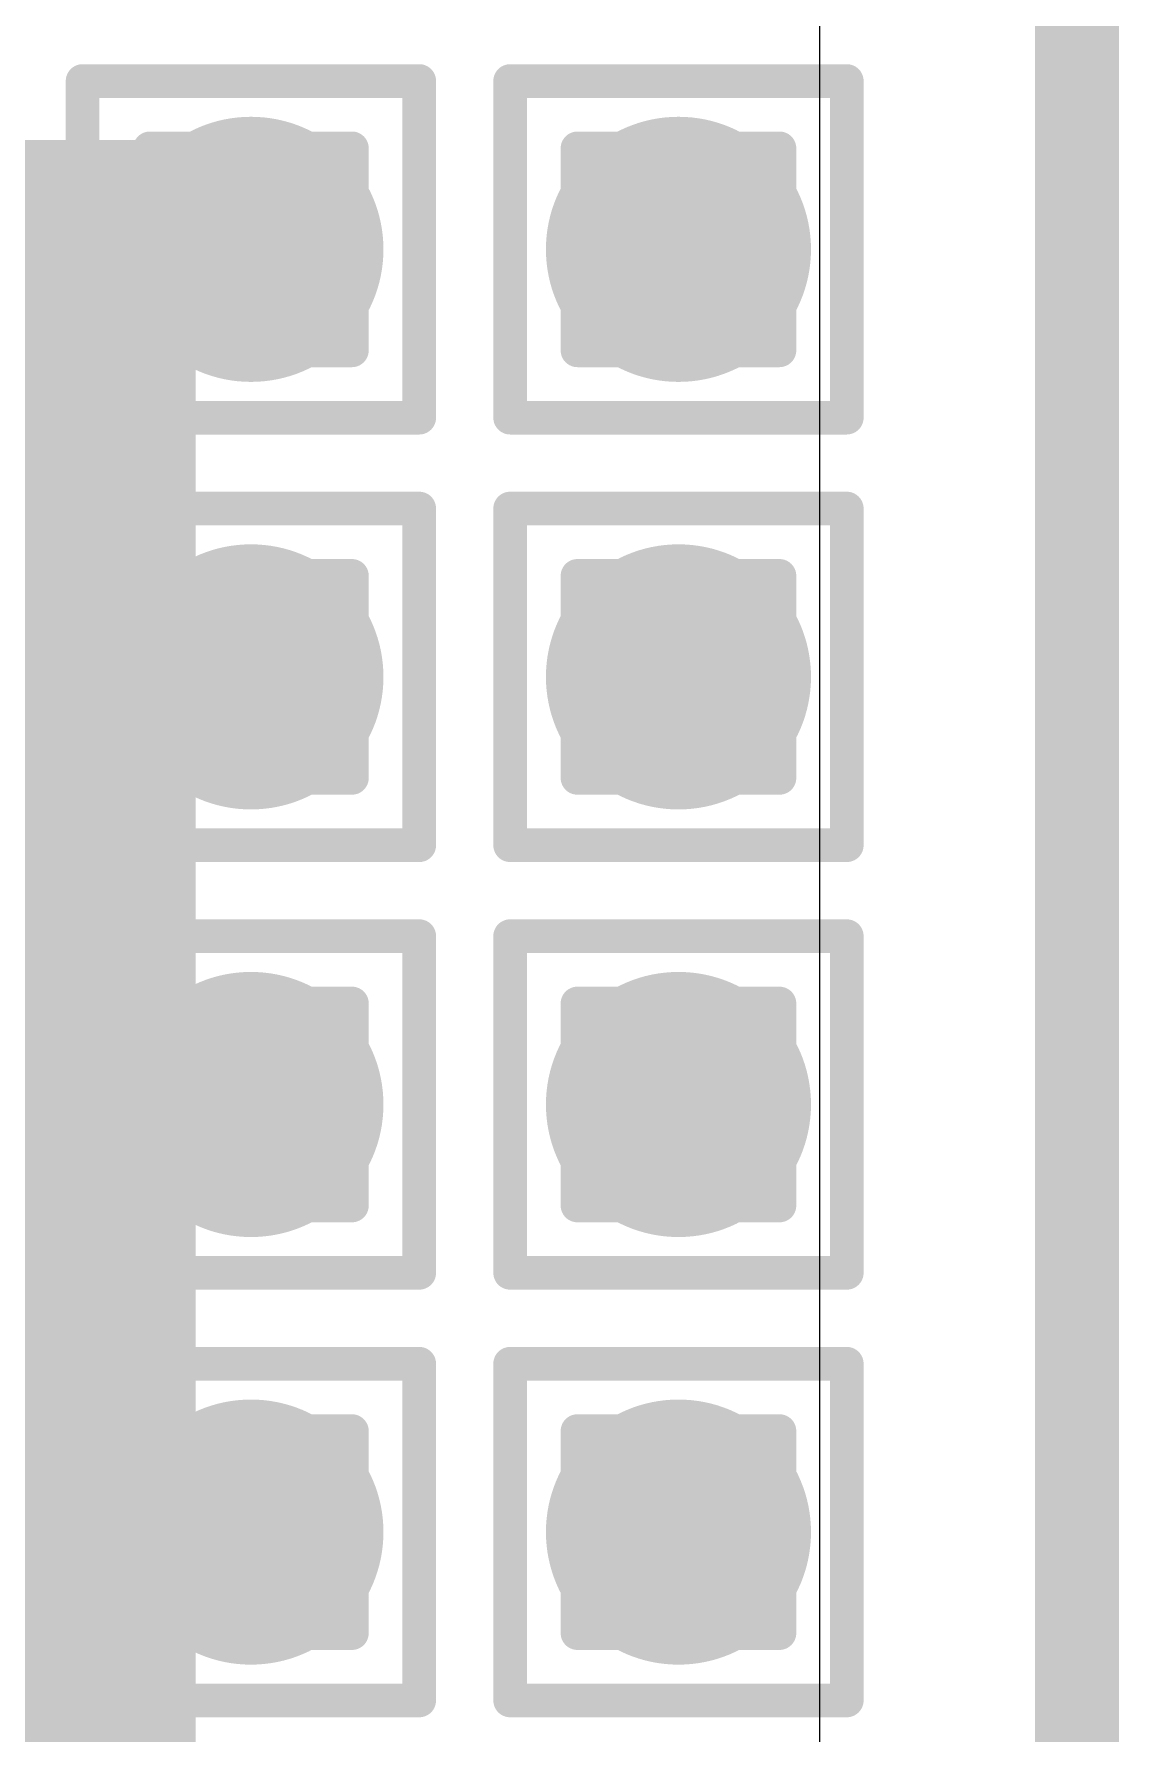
# Model space of a CAD drawing. Header units: inches. Extents: x -18 to 5357, y -8 to 5291.
# Drawn here: x 44.426 to 46.064, y 33.874 to 36.439 of the extents above; entities that cross this region are included whole.
import ezdxf

# ---------------------------------------------------------------- set-up
doc = ezdxf.new("R2010")
doc.units = ezdxf.units.IN
for name, color, linetype in [('Board Outline', 216, 'Continuous'), ('Bottom Layer', 5, 'Continuous'), ('Drill Drawing', 1, 'Continuous'), ('Ground', 16, 'Continuous'), ('Power', 76, 'Continuous'), ('Top Layer', 1, 'Continuous'), ('Via Holes', 16, 'Continuous')]:
    doc.layers.add(name, color=color, linetype=linetype)

msp = doc.modelspace()

# ---------------------------------------------------------------- hatches: boundary and pattern name
at = {"layer": 'Bottom Layer'}
h = msp.add_hatch(color=5, dxfattribs=at)
edge = h.paths.add_edge_path()
edge.add_arc((44.7536, 36.1137), 0.2, 0, 360)
h = msp.add_hatch(color=5, dxfattribs=at)
edge = h.paths.add_edge_path()
edge.add_arc((45.3988, 36.1137), 0.2, 0, 360)
h = msp.add_hatch(color=5, dxfattribs=at)
edge = h.paths.add_edge_path()
edge.add_arc((44.7536, 35.4686), 0.2, 0, 360)
h = msp.add_hatch(color=5, dxfattribs=at)
edge = h.paths.add_edge_path()
edge.add_arc((45.3988, 35.4686), 0.2, 0, 360)
h = msp.add_hatch(color=5, dxfattribs=at)
edge = h.paths.add_edge_path()
edge.add_arc((44.7536, 34.8234), 0.2, 0, 360)
h = msp.add_hatch(color=5, dxfattribs=at)
edge = h.paths.add_edge_path()
edge.add_arc((45.3988, 34.8234), 0.2, 0, 360)
h = msp.add_hatch(color=5, dxfattribs=at)
edge = h.paths.add_edge_path()
edge.add_arc((44.7536, 34.1782), 0.2, 0, 360)
h = msp.add_hatch(color=5, dxfattribs=at)
edge = h.paths.add_edge_path()
edge.add_arc((45.3988, 34.1782), 0.2, 0, 360)
at = {"layer": 'Ground'}
h = msp.add_hatch(color=16, dxfattribs=at)
edge = h.paths.add_edge_path()
edge.add_arc((44.7536, 36.1137), 0.2, 0, 360)
h = msp.add_hatch(color=16, dxfattribs=at)
edge = h.paths.add_edge_path()
edge.add_arc((45.3988, 36.1137), 0.2, 0, 360)
h = msp.add_hatch(color=16, dxfattribs=at)
edge = h.paths.add_edge_path()
edge.add_arc((44.7536, 35.4686), 0.2, 0, 360)
h = msp.add_hatch(color=16, dxfattribs=at)
edge = h.paths.add_edge_path()
edge.add_arc((45.3988, 35.4686), 0.2, 0, 360)
h = msp.add_hatch(color=16, dxfattribs=at)
edge = h.paths.add_edge_path()
edge.add_arc((44.7536, 34.8234), 0.2, 0, 360)
h = msp.add_hatch(color=16, dxfattribs=at)
edge = h.paths.add_edge_path()
edge.add_arc((45.3988, 34.8234), 0.2, 0, 360)
h = msp.add_hatch(color=16, dxfattribs=at)
edge = h.paths.add_edge_path()
edge.add_arc((44.7536, 34.1782), 0.2, 0, 360)
h = msp.add_hatch(color=16, dxfattribs=at)
edge = h.paths.add_edge_path()
edge.add_arc((45.3988, 34.1782), 0.2, 0, 360)
at = {"layer": 'Power'}
h = msp.add_hatch(color=76, dxfattribs=at)
edge = h.paths.add_edge_path()
edge.add_arc((44.7536, 36.1137), 0.2, 0, 360)
h = msp.add_hatch(color=76, dxfattribs=at)
edge = h.paths.add_edge_path()
edge.add_arc((45.3988, 36.1137), 0.2, 0, 360)
h = msp.add_hatch(color=76, dxfattribs=at)
edge = h.paths.add_edge_path()
edge.add_arc((44.7536, 35.4686), 0.2, 0, 360)
h = msp.add_hatch(color=76, dxfattribs=at)
edge = h.paths.add_edge_path()
edge.add_arc((45.3988, 35.4686), 0.2, 0, 360)
h = msp.add_hatch(color=76, dxfattribs=at)
edge = h.paths.add_edge_path()
edge.add_arc((44.7536, 34.8234), 0.2, 0, 360)
h = msp.add_hatch(color=76, dxfattribs=at)
edge = h.paths.add_edge_path()
edge.add_arc((45.3988, 34.8234), 0.2, 0, 360)
h = msp.add_hatch(color=76, dxfattribs=at)
edge = h.paths.add_edge_path()
edge.add_arc((44.7536, 34.1782), 0.2, 0, 360)
h = msp.add_hatch(color=76, dxfattribs=at)
edge = h.paths.add_edge_path()
edge.add_arc((45.3988, 34.1782), 0.2, 0, 360)
at = {"layer": 'Top Layer'}
h = msp.add_hatch(color=1, dxfattribs=at)
edge = h.paths.add_edge_path()
edge.add_arc((44.7536, 36.1137), 0.2, 0, 360)
h = msp.add_hatch(color=1, dxfattribs=at)
edge = h.paths.add_edge_path()
edge.add_arc((45.3988, 36.1137), 0.2, 0, 360)
msp.add_hatch(color=1, dxfattribs=at).paths.add_polyline_path([(44.6702, 36.2785), (43.8916, 36.2785), (43.8916, 29.2862), (44.6702, 29.2862)])
h = msp.add_hatch(color=1, dxfattribs=at)
edge = h.paths.add_edge_path()
edge.add_arc((44.7536, 35.4686), 0.2, 0, 360)
h = msp.add_hatch(color=1, dxfattribs=at)
edge = h.paths.add_edge_path()
edge.add_arc((45.3988, 35.4686), 0.2, 0, 360)
h = msp.add_hatch(color=1, dxfattribs=at)
edge = h.paths.add_edge_path()
edge.add_arc((44.7536, 34.8234), 0.2, 0, 360)
h = msp.add_hatch(color=1, dxfattribs=at)
edge = h.paths.add_edge_path()
edge.add_arc((45.3988, 34.8234), 0.2, 0, 360)
h = msp.add_hatch(color=1, dxfattribs=at)
edge = h.paths.add_edge_path()
edge.add_arc((44.7536, 34.1782), 0.2, 0, 360)
h = msp.add_hatch(color=1, dxfattribs=at)
edge = h.paths.add_edge_path()
edge.add_arc((45.3988, 34.1782), 0.2, 0, 360)
at = {"layer": 'Via Holes'}
h = msp.add_hatch(color=7, dxfattribs=at)
edge = h.paths.add_edge_path()
edge.add_arc((44.7536, 36.1137), 0.1, 0, 360)
h = msp.add_hatch(color=7, dxfattribs=at)
edge = h.paths.add_edge_path()
edge.add_arc((45.3988, 36.1137), 0.1, 0, 360)
h = msp.add_hatch(color=7, dxfattribs=at)
edge = h.paths.add_edge_path()
edge.add_arc((44.7536, 35.4686), 0.1, 0, 360)
h = msp.add_hatch(color=7, dxfattribs=at)
edge = h.paths.add_edge_path()
edge.add_arc((45.3988, 35.4686), 0.1, 0, 360)
h = msp.add_hatch(color=7, dxfattribs=at)
edge = h.paths.add_edge_path()
edge.add_arc((44.7536, 34.8234), 0.1, 0, 360)
h = msp.add_hatch(color=7, dxfattribs=at)
edge = h.paths.add_edge_path()
edge.add_arc((45.3988, 34.8234), 0.1, 0, 360)
h = msp.add_hatch(color=7, dxfattribs=at)
edge = h.paths.add_edge_path()
edge.add_arc((44.7536, 34.1782), 0.1, 0, 360)
h = msp.add_hatch(color=7, dxfattribs=at)
edge = h.paths.add_edge_path()
edge.add_arc((45.3988, 34.1782), 0.1, 0, 360)

# ---------------------------------------------------------------- linework, layer by layer
at = {"layer": 'Board Outline'}
msp.add_lwpolyline([(46.0001, -1.4599, 0.127, 0.127, 0), (46.0001, 73.4601, 0.127, 0.127, 0)], format="xyseb", dxfattribs=at)
at = {"layer": 'Bottom Layer'}
msp.add_line((45.6117, 38.336), (45.6117, 23.3565), dxfattribs=at)
at = {"layer": 'Drill Drawing'}
for points in [[(44.4996, 36.3677, 0.0508, 0.0508, 0), (45.0076, 36.3677, 0.0508, 0.0508, 0)], [(44.4996, 35.8597, 0.0508, 0.0508, 0), (44.4996, 36.3677, 0.0508, 0.0508, 0)], [(45.0076, 35.8597, 0.0508, 0.0508, 0), (45.0076, 36.3677, 0.0508, 0.0508, 0)], [(45.1448, 36.3677, 0.0508, 0.0508, 0), (45.6528, 36.3677, 0.0508, 0.0508, 0)], [(45.1448, 35.8597, 0.0508, 0.0508, 0), (45.1448, 36.3677, 0.0508, 0.0508, 0)], [(45.6528, 35.8597, 0.0508, 0.0508, 0), (45.6528, 36.3677, 0.0508, 0.0508, 0)], [(44.6012, 36.2661, 0.0508, 0.0508, 0), (44.906, 36.2661, 0.0508, 0.0508, 0)], [(44.6012, 35.9613, 0.0508, 0.0508, 0), (44.6012, 36.2661, 0.0508, 0.0508, 0)], [(44.906, 35.9613, 0.0508, 0.0508, 0), (44.906, 36.2661, 0.0508, 0.0508, 0)], [(45.2464, 36.2661, 0.0508, 0.0508, 0), (45.5512, 36.2661, 0.0508, 0.0508, 0)], [(45.2464, 35.9613, 0.0508, 0.0508, 0), (45.2464, 36.2661, 0.0508, 0.0508, 0)], [(45.5512, 35.9613, 0.0508, 0.0508, 0), (45.5512, 36.2661, 0.0508, 0.0508, 0)], [(44.6012, 35.9613, 0.0508, 0.0508, 0), (44.906, 35.9613, 0.0508, 0.0508, 0)], [(45.2464, 35.9613, 0.0508, 0.0508, 0), (45.5512, 35.9613, 0.0508, 0.0508, 0)], [(44.4996, 35.8597, 0.0508, 0.0508, 0), (45.0076, 35.8597, 0.0508, 0.0508, 0)], [(45.1448, 35.8597, 0.0508, 0.0508, 0), (45.6528, 35.8597, 0.0508, 0.0508, 0)], [(44.4996, 35.7226, 0.0508, 0.0508, 0), (45.0076, 35.7226, 0.0508, 0.0508, 0)], [(44.4996, 35.2146, 0.0508, 0.0508, 0), (44.4996, 35.7226, 0.0508, 0.0508, 0)], [(45.0076, 35.2146, 0.0508, 0.0508, 0), (45.0076, 35.7226, 0.0508, 0.0508, 0)], [(45.1448, 35.7226, 0.0508, 0.0508, 0), (45.6528, 35.7226, 0.0508, 0.0508, 0)], [(45.1448, 35.2146, 0.0508, 0.0508, 0), (45.1448, 35.7226, 0.0508, 0.0508, 0)], [(45.6528, 35.2146, 0.0508, 0.0508, 0), (45.6528, 35.7226, 0.0508, 0.0508, 0)], [(44.6012, 35.621, 0.0508, 0.0508, 0), (44.906, 35.621, 0.0508, 0.0508, 0)], [(44.6012, 35.3162, 0.0508, 0.0508, 0), (44.6012, 35.621, 0.0508, 0.0508, 0)], [(44.906, 35.3162, 0.0508, 0.0508, 0), (44.906, 35.621, 0.0508, 0.0508, 0)], [(45.2464, 35.621, 0.0508, 0.0508, 0), (45.5512, 35.621, 0.0508, 0.0508, 0)], [(45.2464, 35.3162, 0.0508, 0.0508, 0), (45.2464, 35.621, 0.0508, 0.0508, 0)], [(45.5512, 35.3162, 0.0508, 0.0508, 0), (45.5512, 35.621, 0.0508, 0.0508, 0)], [(44.6012, 35.3162, 0.0508, 0.0508, 0), (44.906, 35.3162, 0.0508, 0.0508, 0)], [(45.2464, 35.3162, 0.0508, 0.0508, 0), (45.5512, 35.3162, 0.0508, 0.0508, 0)], [(44.4996, 35.2146, 0.0508, 0.0508, 0), (45.0076, 35.2146, 0.0508, 0.0508, 0)], [(45.1448, 35.2146, 0.0508, 0.0508, 0), (45.6528, 35.2146, 0.0508, 0.0508, 0)], [(44.4996, 35.0774, 0.0508, 0.0508, 0), (45.0076, 35.0774, 0.0508, 0.0508, 0)], [(44.4996, 34.5694, 0.0508, 0.0508, 0), (44.4996, 35.0774, 0.0508, 0.0508, 0)], [(45.0076, 34.5694, 0.0508, 0.0508, 0), (45.0076, 35.0774, 0.0508, 0.0508, 0)], [(45.1448, 35.0774, 0.0508, 0.0508, 0), (45.6528, 35.0774, 0.0508, 0.0508, 0)], [(45.1448, 34.5694, 0.0508, 0.0508, 0), (45.1448, 35.0774, 0.0508, 0.0508, 0)], [(45.6528, 34.5694, 0.0508, 0.0508, 0), (45.6528, 35.0774, 0.0508, 0.0508, 0)], [(44.6012, 34.9758, 0.0508, 0.0508, 0), (44.906, 34.9758, 0.0508, 0.0508, 0)], [(44.6012, 34.671, 0.0508, 0.0508, 0), (44.6012, 34.9758, 0.0508, 0.0508, 0)], [(44.906, 34.671, 0.0508, 0.0508, 0), (44.906, 34.9758, 0.0508, 0.0508, 0)], [(45.2464, 34.9758, 0.0508, 0.0508, 0), (45.5512, 34.9758, 0.0508, 0.0508, 0)], [(45.2464, 34.671, 0.0508, 0.0508, 0), (45.2464, 34.9758, 0.0508, 0.0508, 0)], [(45.5512, 34.671, 0.0508, 0.0508, 0), (45.5512, 34.9758, 0.0508, 0.0508, 0)], [(44.6012, 34.671, 0.0508, 0.0508, 0), (44.906, 34.671, 0.0508, 0.0508, 0)], [(45.2464, 34.671, 0.0508, 0.0508, 0), (45.5512, 34.671, 0.0508, 0.0508, 0)], [(44.4996, 34.5694, 0.0508, 0.0508, 0), (45.0076, 34.5694, 0.0508, 0.0508, 0)], [(45.1448, 34.5694, 0.0508, 0.0508, 0), (45.6528, 34.5694, 0.0508, 0.0508, 0)], [(44.4996, 34.4322, 0.0508, 0.0508, 0), (45.0076, 34.4322, 0.0508, 0.0508, 0)], [(44.4996, 33.9242, 0.0508, 0.0508, 0), (44.4996, 34.4322, 0.0508, 0.0508, 0)], [(45.0076, 33.9242, 0.0508, 0.0508, 0), (45.0076, 34.4322, 0.0508, 0.0508, 0)], [(45.1448, 34.4322, 0.0508, 0.0508, 0), (45.6528, 34.4322, 0.0508, 0.0508, 0)], [(45.1448, 33.9242, 0.0508, 0.0508, 0), (45.1448, 34.4322, 0.0508, 0.0508, 0)], [(45.6528, 33.9242, 0.0508, 0.0508, 0), (45.6528, 34.4322, 0.0508, 0.0508, 0)], [(44.6012, 34.3306, 0.0508, 0.0508, 0), (44.906, 34.3306, 0.0508, 0.0508, 0)], [(44.6012, 34.0258, 0.0508, 0.0508, 0), (44.6012, 34.3306, 0.0508, 0.0508, 0)], [(44.906, 34.0258, 0.0508, 0.0508, 0), (44.906, 34.3306, 0.0508, 0.0508, 0)], [(45.2464, 34.3306, 0.0508, 0.0508, 0), (45.5512, 34.3306, 0.0508, 0.0508, 0)], [(45.2464, 34.0258, 0.0508, 0.0508, 0), (45.2464, 34.3306, 0.0508, 0.0508, 0)], [(45.5512, 34.0258, 0.0508, 0.0508, 0), (45.5512, 34.3306, 0.0508, 0.0508, 0)], [(44.6012, 34.0258, 0.0508, 0.0508, 0), (44.906, 34.0258, 0.0508, 0.0508, 0)], [(45.2464, 34.0258, 0.0508, 0.0508, 0), (45.5512, 34.0258, 0.0508, 0.0508, 0)], [(44.4996, 33.9242, 0.0508, 0.0508, 0), (45.0076, 33.9242, 0.0508, 0.0508, 0)], [(45.1448, 33.9242, 0.0508, 0.0508, 0), (45.6528, 33.9242, 0.0508, 0.0508, 0)]]:
    msp.add_lwpolyline(points, format="xyseb", dxfattribs=at)
for points in [[(44.4869, 36.3677, 0.0254, 0.0254, 1), (44.5123, 36.3677, 0.0254, 0.0254, 1)], [(44.4869, 36.3677, 0.0254, 0.0254, 1), (44.5123, 36.3677, 0.0254, 0.0254, 1)], [(44.9949, 36.3677, 0.0254, 0.0254, 1), (45.0203, 36.3677, 0.0254, 0.0254, 1)], [(44.9949, 36.3677, 0.0254, 0.0254, 1), (45.0203, 36.3677, 0.0254, 0.0254, 1)], [(45.1321, 36.3677, 0.0254, 0.0254, 1), (45.1575, 36.3677, 0.0254, 0.0254, 1)], [(45.1321, 36.3677, 0.0254, 0.0254, 1), (45.1575, 36.3677, 0.0254, 0.0254, 1)], [(45.6401, 36.3677, 0.0254, 0.0254, 1), (45.6655, 36.3677, 0.0254, 0.0254, 1)], [(45.6401, 36.3677, 0.0254, 0.0254, 1), (45.6655, 36.3677, 0.0254, 0.0254, 1)], [(44.5885, 36.2661, 0.0254, 0.0254, 1), (44.6139, 36.2661, 0.0254, 0.0254, 1)], [(44.5885, 36.2661, 0.0254, 0.0254, 1), (44.6139, 36.2661, 0.0254, 0.0254, 1)], [(44.8933, 36.2661, 0.0254, 0.0254, 1), (44.9187, 36.2661, 0.0254, 0.0254, 1)], [(44.8933, 36.2661, 0.0254, 0.0254, 1), (44.9187, 36.2661, 0.0254, 0.0254, 1)], [(45.2337, 36.2661, 0.0254, 0.0254, 1), (45.2591, 36.2661, 0.0254, 0.0254, 1)], [(45.2337, 36.2661, 0.0254, 0.0254, 1), (45.2591, 36.2661, 0.0254, 0.0254, 1)], [(45.5385, 36.2661, 0.0254, 0.0254, 1), (45.5639, 36.2661, 0.0254, 0.0254, 1)], [(45.5385, 36.2661, 0.0254, 0.0254, 1), (45.5639, 36.2661, 0.0254, 0.0254, 1)], [(44.5885, 35.9613, 0.0254, 0.0254, 1), (44.6139, 35.9613, 0.0254, 0.0254, 1)], [(44.5885, 35.9613, 0.0254, 0.0254, 1), (44.6139, 35.9613, 0.0254, 0.0254, 1)], [(44.8933, 35.9613, 0.0254, 0.0254, 1), (44.9187, 35.9613, 0.0254, 0.0254, 1)], [(44.8933, 35.9613, 0.0254, 0.0254, 1), (44.9187, 35.9613, 0.0254, 0.0254, 1)], [(45.2337, 35.9613, 0.0254, 0.0254, 1), (45.2591, 35.9613, 0.0254, 0.0254, 1)], [(45.2337, 35.9613, 0.0254, 0.0254, 1), (45.2591, 35.9613, 0.0254, 0.0254, 1)], [(45.5385, 35.9613, 0.0254, 0.0254, 1), (45.5639, 35.9613, 0.0254, 0.0254, 1)], [(45.5385, 35.9613, 0.0254, 0.0254, 1), (45.5639, 35.9613, 0.0254, 0.0254, 1)], [(44.4869, 35.8597, 0.0254, 0.0254, 1), (44.5123, 35.8597, 0.0254, 0.0254, 1)], [(44.4869, 35.8597, 0.0254, 0.0254, 1), (44.5123, 35.8597, 0.0254, 0.0254, 1)], [(44.9949, 35.8597, 0.0254, 0.0254, 1), (45.0203, 35.8597, 0.0254, 0.0254, 1)], [(44.9949, 35.8597, 0.0254, 0.0254, 1), (45.0203, 35.8597, 0.0254, 0.0254, 1)], [(45.1321, 35.8597, 0.0254, 0.0254, 1), (45.1575, 35.8597, 0.0254, 0.0254, 1)], [(45.1321, 35.8597, 0.0254, 0.0254, 1), (45.1575, 35.8597, 0.0254, 0.0254, 1)], [(45.6401, 35.8597, 0.0254, 0.0254, 1), (45.6655, 35.8597, 0.0254, 0.0254, 1)], [(45.6401, 35.8597, 0.0254, 0.0254, 1), (45.6655, 35.8597, 0.0254, 0.0254, 1)], [(44.4869, 35.7226, 0.0254, 0.0254, 1), (44.5123, 35.7226, 0.0254, 0.0254, 1)], [(44.4869, 35.7226, 0.0254, 0.0254, 1), (44.5123, 35.7226, 0.0254, 0.0254, 1)], [(44.9949, 35.7226, 0.0254, 0.0254, 1), (45.0203, 35.7226, 0.0254, 0.0254, 1)], [(44.9949, 35.7226, 0.0254, 0.0254, 1), (45.0203, 35.7226, 0.0254, 0.0254, 1)], [(45.1321, 35.7226, 0.0254, 0.0254, 1), (45.1575, 35.7226, 0.0254, 0.0254, 1)], [(45.1321, 35.7226, 0.0254, 0.0254, 1), (45.1575, 35.7226, 0.0254, 0.0254, 1)], [(45.6401, 35.7226, 0.0254, 0.0254, 1), (45.6655, 35.7226, 0.0254, 0.0254, 1)], [(45.6401, 35.7226, 0.0254, 0.0254, 1), (45.6655, 35.7226, 0.0254, 0.0254, 1)], [(44.5885, 35.621, 0.0254, 0.0254, 1), (44.6139, 35.621, 0.0254, 0.0254, 1)], [(44.5885, 35.621, 0.0254, 0.0254, 1), (44.6139, 35.621, 0.0254, 0.0254, 1)], [(44.8933, 35.621, 0.0254, 0.0254, 1), (44.9187, 35.621, 0.0254, 0.0254, 1)], [(44.8933, 35.621, 0.0254, 0.0254, 1), (44.9187, 35.621, 0.0254, 0.0254, 1)], [(45.2337, 35.621, 0.0254, 0.0254, 1), (45.2591, 35.621, 0.0254, 0.0254, 1)], [(45.2337, 35.621, 0.0254, 0.0254, 1), (45.2591, 35.621, 0.0254, 0.0254, 1)], [(45.5385, 35.621, 0.0254, 0.0254, 1), (45.5639, 35.621, 0.0254, 0.0254, 1)], [(45.5385, 35.621, 0.0254, 0.0254, 1), (45.5639, 35.621, 0.0254, 0.0254, 1)], [(44.5885, 35.3162, 0.0254, 0.0254, 1), (44.6139, 35.3162, 0.0254, 0.0254, 1)], [(44.5885, 35.3162, 0.0254, 0.0254, 1), (44.6139, 35.3162, 0.0254, 0.0254, 1)], [(44.8933, 35.3162, 0.0254, 0.0254, 1), (44.9187, 35.3162, 0.0254, 0.0254, 1)], [(44.8933, 35.3162, 0.0254, 0.0254, 1), (44.9187, 35.3162, 0.0254, 0.0254, 1)], [(45.2337, 35.3162, 0.0254, 0.0254, 1), (45.2591, 35.3162, 0.0254, 0.0254, 1)], [(45.2337, 35.3162, 0.0254, 0.0254, 1), (45.2591, 35.3162, 0.0254, 0.0254, 1)], [(45.5385, 35.3162, 0.0254, 0.0254, 1), (45.5639, 35.3162, 0.0254, 0.0254, 1)], [(45.5385, 35.3162, 0.0254, 0.0254, 1), (45.5639, 35.3162, 0.0254, 0.0254, 1)], [(44.4869, 35.2146, 0.0254, 0.0254, 1), (44.5123, 35.2146, 0.0254, 0.0254, 1)], [(44.4869, 35.2146, 0.0254, 0.0254, 1), (44.5123, 35.2146, 0.0254, 0.0254, 1)], [(44.9949, 35.2146, 0.0254, 0.0254, 1), (45.0203, 35.2146, 0.0254, 0.0254, 1)], [(44.9949, 35.2146, 0.0254, 0.0254, 1), (45.0203, 35.2146, 0.0254, 0.0254, 1)], [(45.1321, 35.2146, 0.0254, 0.0254, 1), (45.1575, 35.2146, 0.0254, 0.0254, 1)], [(45.1321, 35.2146, 0.0254, 0.0254, 1), (45.1575, 35.2146, 0.0254, 0.0254, 1)], [(45.6401, 35.2146, 0.0254, 0.0254, 1), (45.6655, 35.2146, 0.0254, 0.0254, 1)], [(45.6401, 35.2146, 0.0254, 0.0254, 1), (45.6655, 35.2146, 0.0254, 0.0254, 1)], [(44.4869, 35.0774, 0.0254, 0.0254, 1), (44.5123, 35.0774, 0.0254, 0.0254, 1)], [(44.4869, 35.0774, 0.0254, 0.0254, 1), (44.5123, 35.0774, 0.0254, 0.0254, 1)], [(44.9949, 35.0774, 0.0254, 0.0254, 1), (45.0203, 35.0774, 0.0254, 0.0254, 1)], [(44.9949, 35.0774, 0.0254, 0.0254, 1), (45.0203, 35.0774, 0.0254, 0.0254, 1)], [(45.1321, 35.0774, 0.0254, 0.0254, 1), (45.1575, 35.0774, 0.0254, 0.0254, 1)], [(45.1321, 35.0774, 0.0254, 0.0254, 1), (45.1575, 35.0774, 0.0254, 0.0254, 1)], [(45.6401, 35.0774, 0.0254, 0.0254, 1), (45.6655, 35.0774, 0.0254, 0.0254, 1)], [(45.6401, 35.0774, 0.0254, 0.0254, 1), (45.6655, 35.0774, 0.0254, 0.0254, 1)], [(44.5885, 34.9758, 0.0254, 0.0254, 1), (44.6139, 34.9758, 0.0254, 0.0254, 1)], [(44.5885, 34.9758, 0.0254, 0.0254, 1), (44.6139, 34.9758, 0.0254, 0.0254, 1)], [(44.8933, 34.9758, 0.0254, 0.0254, 1), (44.9187, 34.9758, 0.0254, 0.0254, 1)], [(44.8933, 34.9758, 0.0254, 0.0254, 1), (44.9187, 34.9758, 0.0254, 0.0254, 1)], [(45.2337, 34.9758, 0.0254, 0.0254, 1), (45.2591, 34.9758, 0.0254, 0.0254, 1)], [(45.2337, 34.9758, 0.0254, 0.0254, 1), (45.2591, 34.9758, 0.0254, 0.0254, 1)], [(45.5385, 34.9758, 0.0254, 0.0254, 1), (45.5639, 34.9758, 0.0254, 0.0254, 1)], [(45.5385, 34.9758, 0.0254, 0.0254, 1), (45.5639, 34.9758, 0.0254, 0.0254, 1)], [(44.5885, 34.671, 0.0254, 0.0254, 1), (44.6139, 34.671, 0.0254, 0.0254, 1)], [(44.5885, 34.671, 0.0254, 0.0254, 1), (44.6139, 34.671, 0.0254, 0.0254, 1)], [(44.8933, 34.671, 0.0254, 0.0254, 1), (44.9187, 34.671, 0.0254, 0.0254, 1)], [(44.8933, 34.671, 0.0254, 0.0254, 1), (44.9187, 34.671, 0.0254, 0.0254, 1)], [(45.2337, 34.671, 0.0254, 0.0254, 1), (45.2591, 34.671, 0.0254, 0.0254, 1)], [(45.2337, 34.671, 0.0254, 0.0254, 1), (45.2591, 34.671, 0.0254, 0.0254, 1)], [(45.5385, 34.671, 0.0254, 0.0254, 1), (45.5639, 34.671, 0.0254, 0.0254, 1)], [(45.5385, 34.671, 0.0254, 0.0254, 1), (45.5639, 34.671, 0.0254, 0.0254, 1)], [(44.4869, 34.5694, 0.0254, 0.0254, 1), (44.5123, 34.5694, 0.0254, 0.0254, 1)], [(44.4869, 34.5694, 0.0254, 0.0254, 1), (44.5123, 34.5694, 0.0254, 0.0254, 1)], [(44.9949, 34.5694, 0.0254, 0.0254, 1), (45.0203, 34.5694, 0.0254, 0.0254, 1)], [(44.9949, 34.5694, 0.0254, 0.0254, 1), (45.0203, 34.5694, 0.0254, 0.0254, 1)], [(45.1321, 34.5694, 0.0254, 0.0254, 1), (45.1575, 34.5694, 0.0254, 0.0254, 1)], [(45.1321, 34.5694, 0.0254, 0.0254, 1), (45.1575, 34.5694, 0.0254, 0.0254, 1)], [(45.6401, 34.5694, 0.0254, 0.0254, 1), (45.6655, 34.5694, 0.0254, 0.0254, 1)], [(45.6401, 34.5694, 0.0254, 0.0254, 1), (45.6655, 34.5694, 0.0254, 0.0254, 1)], [(44.4869, 34.4322, 0.0254, 0.0254, 1), (44.5123, 34.4322, 0.0254, 0.0254, 1)], [(44.4869, 34.4322, 0.0254, 0.0254, 1), (44.5123, 34.4322, 0.0254, 0.0254, 1)], [(44.9949, 34.4322, 0.0254, 0.0254, 1), (45.0203, 34.4322, 0.0254, 0.0254, 1)], [(44.9949, 34.4322, 0.0254, 0.0254, 1), (45.0203, 34.4322, 0.0254, 0.0254, 1)], [(45.1321, 34.4322, 0.0254, 0.0254, 1), (45.1575, 34.4322, 0.0254, 0.0254, 1)], [(45.1321, 34.4322, 0.0254, 0.0254, 1), (45.1575, 34.4322, 0.0254, 0.0254, 1)], [(45.6401, 34.4322, 0.0254, 0.0254, 1), (45.6655, 34.4322, 0.0254, 0.0254, 1)], [(45.6401, 34.4322, 0.0254, 0.0254, 1), (45.6655, 34.4322, 0.0254, 0.0254, 1)], [(44.5885, 34.3306, 0.0254, 0.0254, 1), (44.6139, 34.3306, 0.0254, 0.0254, 1)], [(44.5885, 34.3306, 0.0254, 0.0254, 1), (44.6139, 34.3306, 0.0254, 0.0254, 1)], [(44.8933, 34.3306, 0.0254, 0.0254, 1), (44.9187, 34.3306, 0.0254, 0.0254, 1)], [(44.8933, 34.3306, 0.0254, 0.0254, 1), (44.9187, 34.3306, 0.0254, 0.0254, 1)], [(45.2337, 34.3306, 0.0254, 0.0254, 1), (45.2591, 34.3306, 0.0254, 0.0254, 1)], [(45.2337, 34.3306, 0.0254, 0.0254, 1), (45.2591, 34.3306, 0.0254, 0.0254, 1)], [(45.5385, 34.3306, 0.0254, 0.0254, 1), (45.5639, 34.3306, 0.0254, 0.0254, 1)], [(45.5385, 34.3306, 0.0254, 0.0254, 1), (45.5639, 34.3306, 0.0254, 0.0254, 1)], [(44.5885, 34.0258, 0.0254, 0.0254, 1), (44.6139, 34.0258, 0.0254, 0.0254, 1)], [(44.5885, 34.0258, 0.0254, 0.0254, 1), (44.6139, 34.0258, 0.0254, 0.0254, 1)], [(44.8933, 34.0258, 0.0254, 0.0254, 1), (44.9187, 34.0258, 0.0254, 0.0254, 1)], [(44.8933, 34.0258, 0.0254, 0.0254, 1), (44.9187, 34.0258, 0.0254, 0.0254, 1)], [(45.2337, 34.0258, 0.0254, 0.0254, 1), (45.2591, 34.0258, 0.0254, 0.0254, 1)], [(45.2337, 34.0258, 0.0254, 0.0254, 1), (45.2591, 34.0258, 0.0254, 0.0254, 1)], [(45.5385, 34.0258, 0.0254, 0.0254, 1), (45.5639, 34.0258, 0.0254, 0.0254, 1)], [(45.5385, 34.0258, 0.0254, 0.0254, 1), (45.5639, 34.0258, 0.0254, 0.0254, 1)], [(44.4869, 33.9242, 0.0254, 0.0254, 1), (44.5123, 33.9242, 0.0254, 0.0254, 1)], [(44.4869, 33.9242, 0.0254, 0.0254, 1), (44.5123, 33.9242, 0.0254, 0.0254, 1)], [(44.9949, 33.9242, 0.0254, 0.0254, 1), (45.0203, 33.9242, 0.0254, 0.0254, 1)], [(44.9949, 33.9242, 0.0254, 0.0254, 1), (45.0203, 33.9242, 0.0254, 0.0254, 1)], [(45.1321, 33.9242, 0.0254, 0.0254, 1), (45.1575, 33.9242, 0.0254, 0.0254, 1)], [(45.1321, 33.9242, 0.0254, 0.0254, 1), (45.1575, 33.9242, 0.0254, 0.0254, 1)], [(45.6401, 33.9242, 0.0254, 0.0254, 1), (45.6655, 33.9242, 0.0254, 0.0254, 1)], [(45.6401, 33.9242, 0.0254, 0.0254, 1), (45.6655, 33.9242, 0.0254, 0.0254, 1)]]:
    msp.add_lwpolyline(points, format="xyseb", close=True, dxfattribs=at)
at = {"layer": 'Ground'}
msp.add_line((45.6117, 38.336), (45.6117, 23.3565), dxfattribs=at)
at = {"layer": 'Top Layer'}
msp.add_line((45.6117, 38.336), (45.6117, 23.3565), dxfattribs=at)

doc.saveas('drawing.dxf')
